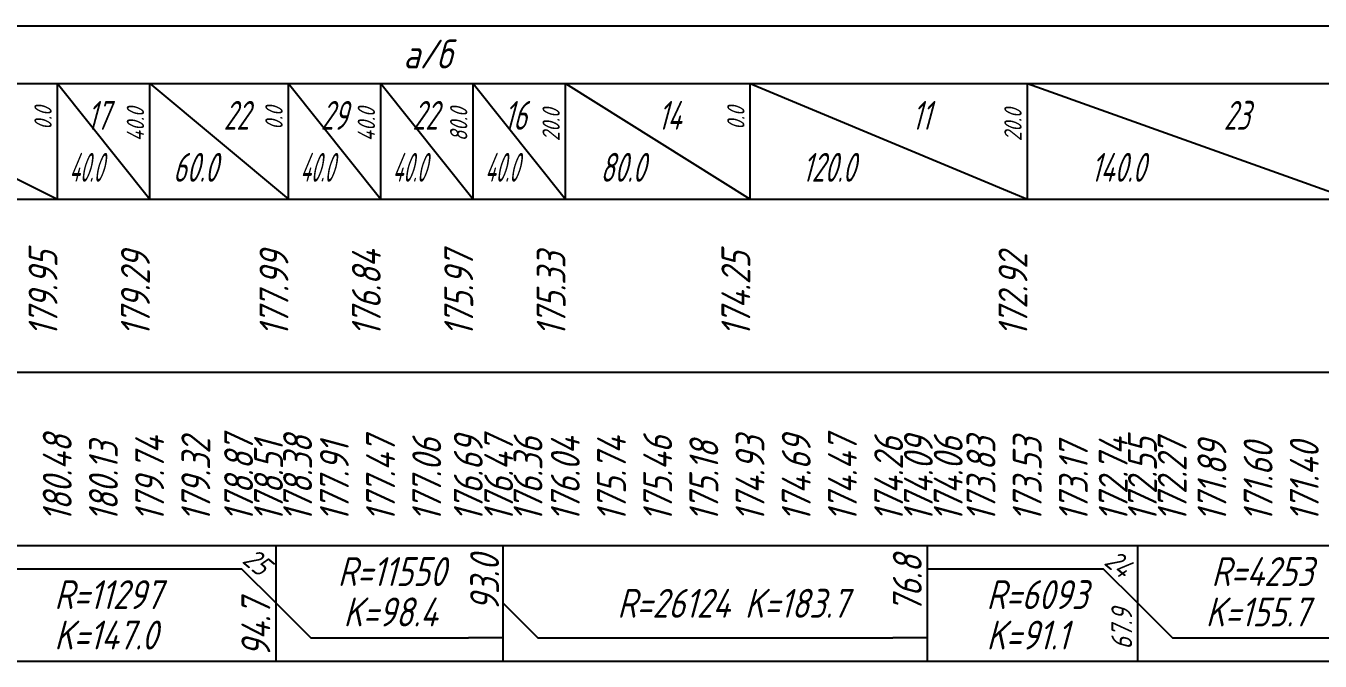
# Model space of a CAD drawing. Extents: x 2172 to 5772, y -842 to -248.
# Drawn here: x 5173.9 to 5285.9, y -730.6 to -675.6 of the extents above; entities that cross this region are included whole.
import ezdxf

# ---------------------------------------------------------------- set-up
doc = ezdxf.new("R2010")
doc.units = 0
doc.header["$MEASUREMENT"] = 0
doc.layers.get('0').update_dxf_attribs({"linetype": 'CONTINUOUS'})
for name, color, linetype in [('КРАСНЫЕ_ОТМЕТКИ', 1, 'CONTINUOUS'), ('ОСЬ_УКЛОН_И_КРИВАЯ', 1, 'CONTINUOUS'), ('ОТМЕТКИ_КЮВЕТОВ', 7, 'CONTINUOUS'), ('ЧЕРНЫЕ_ОТМЕТКИ', 7, 'CONTINUOUS')]:
    doc.layers.add(name, color=color, linetype=linetype)
doc.styles.add('ГОСТ', font='gost.TTF', dxfattribs={"oblique": 15, "height": 1})

msp = doc.modelspace()

# ---------------------------------------------------------------- linework, layer by layer
at = {"linetype": 'Continuous'}
for p, q in [((4736.6, -675.58), (5570.22, -675.58)), ((4736.6, -680.58), (5570.22, -680.58)), ((4736.6, -690.58), (5570.22, -690.58)), ((4736.6, -705.58), (5570.22, -705.58)), ((4736.6, -720.58), (5570.22, -720.58)), ((4736.6, -730.58), (5570.22, -730.58))]:
    msp.add_line(p, q, dxfattribs=at)
at = {"layer": 'ОСЬ_УКЛОН_И_КРИВАЯ'}
for p, q in [((5195.53, -730.58), (5195.53, -720.58)), ((5215.2, -730.58), (5215.2, -720.58)), ((5251.95, -730.58), (5251.95, -720.58)), ((5270.17, -730.58), (5270.17, -720.58)), ((5169.13, -722.58), (5192.53, -722.58)), ((5195.53, -725.58), (5192.53, -722.58)), ((5251.95, -722.58), (5254.95, -722.58)), ((5254.95, -722.58), (5267.17, -722.58)), ((5270.17, -725.58), (5267.17, -722.58)), ((5195.53, -725.58), (5198.53, -728.58)), ((5215.2, -725.58), (5218.2, -728.58)), ((5270.17, -725.58), (5273.17, -728.58)), ((5198.53, -728.58), (5212.2, -728.58)), ((5215.2, -728.58), (5212.2, -728.58)), ((5218.2, -728.58), (5248.95, -728.58)), ((5251.95, -728.58), (5248.95, -728.58)), ((5273.17, -728.58), (5298.31, -728.58))]:
    msp.add_line(p, q, dxfattribs=at)
at = {"layer": 'ОТМЕТКИ_КЮВЕТОВ'}
for p, q in [((5156.52, -680.58), (5176.6, -690.58)), ((5176.6, -690.58), (5176.6, -680.58)), ((5176.6, -680.58), (5184.6, -690.58)), ((5184.6, -690.58), (5184.6, -680.58)), ((5184.6, -680.58), (5196.6, -690.58)), ((5196.6, -690.58), (5196.6, -680.58)), ((5196.6, -680.58), (5204.6, -690.58)), ((5204.6, -690.58), (5204.6, -680.58)), ((5204.6, -680.58), (5212.6, -690.58)), ((5212.6, -690.58), (5212.6, -680.58)), ((5212.6, -680.58), (5220.6, -690.58)), ((5220.6, -690.58), (5220.6, -680.58)), ((5220.6, -680.58), (5236.6, -690.58)), ((5236.6, -690.58), (5236.6, -680.58)), ((5236.6, -680.58), (5260.6, -690.58)), ((5260.6, -690.58), (5260.6, -680.58)), ((5260.6, -680.58), (5288.61, -690.58))]:
    msp.add_line(p, q, dxfattribs=at)

# ---------------------------------------------------------------- texts
at = {"style": 'ГОСТ', "oblique": 15}
msp.add_text('а/б', height=2.5, dxfattribs=at).set_placement((5206.55, -679.27))
at = {"layer": 'КРАСНЫЕ_ОТМЕТКИ', "style": 'ГОСТ', "oblique": 15}
for s, p in [('180.48', (5177.83, -718.54)), ('178.87', (5193.54, -718.54)), ('174.47', (5245.83, -718.54)), ('180.13', (5181.83, -718.54)), ('179.74', (5185.83, -718.54)), ('179.32', (5189.83, -718.54)), ('178.51', (5196.13, -718.54)), ('178.38', (5198.65, -718.54)), ('177.91', (5201.83, -718.54)), ('177.47', (5205.83, -718.54)), ('177.06', (5209.83, -718.54)), ('176.69', (5213.43, -718.54)), ('176.47', (5216.06, -718.54)), ('176.36', (5218.6, -718.54)), ('176.04', (5221.83, -718.54)), ('175.74', (5225.83, -718.54)), ('175.46', (5229.83, -718.54)), ('175.18', (5233.83, -718.54)), ('174.93', (5237.83, -718.54)), ('174.69', (5241.83, -718.54)), ('174.26', (5249.83, -718.54)), ('174.09', (5252.41, -718.54)), ('174.06', (5254.99, -718.54)), ('173.83', (5257.83, -718.54)), ('173.53', (5261.83, -718.54)), ('173.17', (5265.83, -718.54)), ('172.74', (5269.28, -718.54)), ('172.55', (5271.81, -718.54)), ('172.27', (5274.39, -718.54)), ('171.89', (5277.83, -718.54)), ('171.60', (5281.83, -718.54)), ('171.40', (5285.83, -718.54))]:
    msp.add_text(s, height=2.5, rotation=90, dxfattribs=at).set_placement(p)
at = {"layer": 'ОСЬ_УКЛОН_И_КРИВАЯ', "style": 'ГОСТ', "oblique": 15}
for s, height, rotation, p in [('25', 1.8, 320, (5192.5, -722)), ('93.0', 2.5, 90, (5214.84, -726.27)), ('76.8', 2.5, 90, (5251.45, -726.4)), ('24', 1.8, 320, (5267.14, -722.16)), ('94.7', 2.5, 90, (5195.03, -730.24)), ('67.9', 1.8, 90, (5269.67, -729.58))]:
    msp.add_text(s, height=height, rotation=rotation, dxfattribs=at).set_placement(p)
for s, p in [('R=11550', (5200.87, -724.08)), ('R=4253', (5276.54, -724.08)), ('R=11297', (5176.33, -726.08)), ('R=6093', (5257.06, -726.08)), ('K=98.4', (5201.37, -727.58)), ('R=26124 K=183.7', (5225.08, -726.83)), ('K=155.7', (5276.04, -727.58)), ('K=147.0', (5176.33, -729.58)), ('K=91.1', (5257.06, -729.58))]:
    msp.add_text(s, height=2.5, dxfattribs=at).set_placement(p)
at = {"layer": 'ОТМЕТКИ_КЮВЕТОВ', "style": 'ГОСТ', "oblique": 15}
for s, p in [('0.0', (5176.1, -684.58)), ('40.0', (5184.1, -685.58)), ('0.0', (5196.1, -684.58)), ('40.0', (5204.1, -685.58)), ('80.0', (5212.1, -685.58)), ('20.0', (5220.1, -685.58)), ('0.0', (5236.1, -684.58)), ('20.0', (5260.1, -685.58))]:
    msp.add_text(s, height=1.5, rotation=90, dxfattribs=at).set_placement(p)
for s, width, p in [('17', 0.8, (5179.15, -684.58)), ('22', 0.8, (5190.99, -684.58)), ('29', 0.8, (5199.4, -684.58)), ('22', 0.8, (5207.34, -684.58)), ('16', 0.8, (5215.25, -684.58)), ('14', 0.8, (5228.6, -684.58)), ('11', 0.8, (5250.6, -684.58)), ('23', 0.8, (5277.6, -684.58)), ('40.0', 0.6, (5177.6, -689.08)), ('60.0', 0.8, (5186.6, -689.08)), ('40.0', 0.6, (5197.6, -689.08)), ('40.0', 0.6, (5205.6, -689.08)), ('40.0', 0.6, (5213.6, -689.08)), ('80.0', 0.8, (5223.6, -689.08)), ('120.0', 0.8, (5241.1, -689.08)), ('140.0', 0.8, (5266.1, -689.08))]:
    msp.add_text(s, height=2.5, dxfattribs=dict(at, width=width)).set_placement(p)
at = {"layer": 'ЧЕРНЫЕ_ОТМЕТКИ', "style": 'ГОСТ', "oblique": 15}
for s, p in [('179.95', (5176.6, -702.49)), ('179.29', (5184.6, -702.49)), ('177.99', (5196.6, -702.49)), ('176.84', (5204.6, -702.49)), ('175.97', (5212.6, -702.49)), ('175.33', (5220.6, -702.49)), ('174.25', (5236.6, -702.49)), ('172.92', (5260.6, -702.49))]:
    msp.add_text(s, height=2.5, rotation=90, dxfattribs=at).set_placement(p)

doc.saveas('drawing.dxf')
